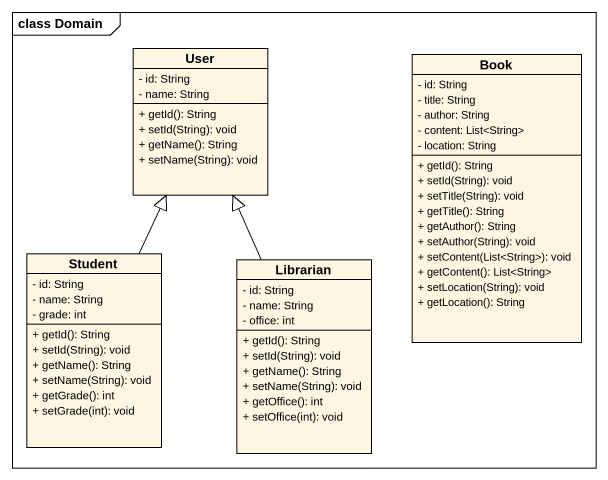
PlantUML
@startuml
mainframe class Domain
hide circle
hide empty members
skinparam classAttributeIconSize 0
class User {
  - id: String
  - name: String
  + getId(): String
  + setId(String): void
  + getName(): String
  + setName(String): void
}
class Book {
  - id: String
  - title: String
  - author: String
  - content: List<String>
  - location: String
  + getId(): String
  + setId(String): void
  + setTitle(String): void
  + getTitle(): String
  + getAuthor(): String
  + setAuthor(String): void
  + setContent(List<String>): void
  + getContent(): List<String>
  + setLocation(String): void
  + getLocation(): String
}
class Student {
  - id: String
  - name: String
  - grade: int
  + getId(): String
  + setId(String): void
  + getName(): String
  + setName(String): void
  + getGrade(): int
  + setGrade(int): void
}
class Librarian {
  - id: String
  - name: String
  - office: int
  + getId(): String
  + setId(String): void
  + getName(): String
  + setName(String): void
  + getOffice(): int
  + setOffice(int): void
}
Student -up-|> User
Librarian -up-|> User
@enduml
